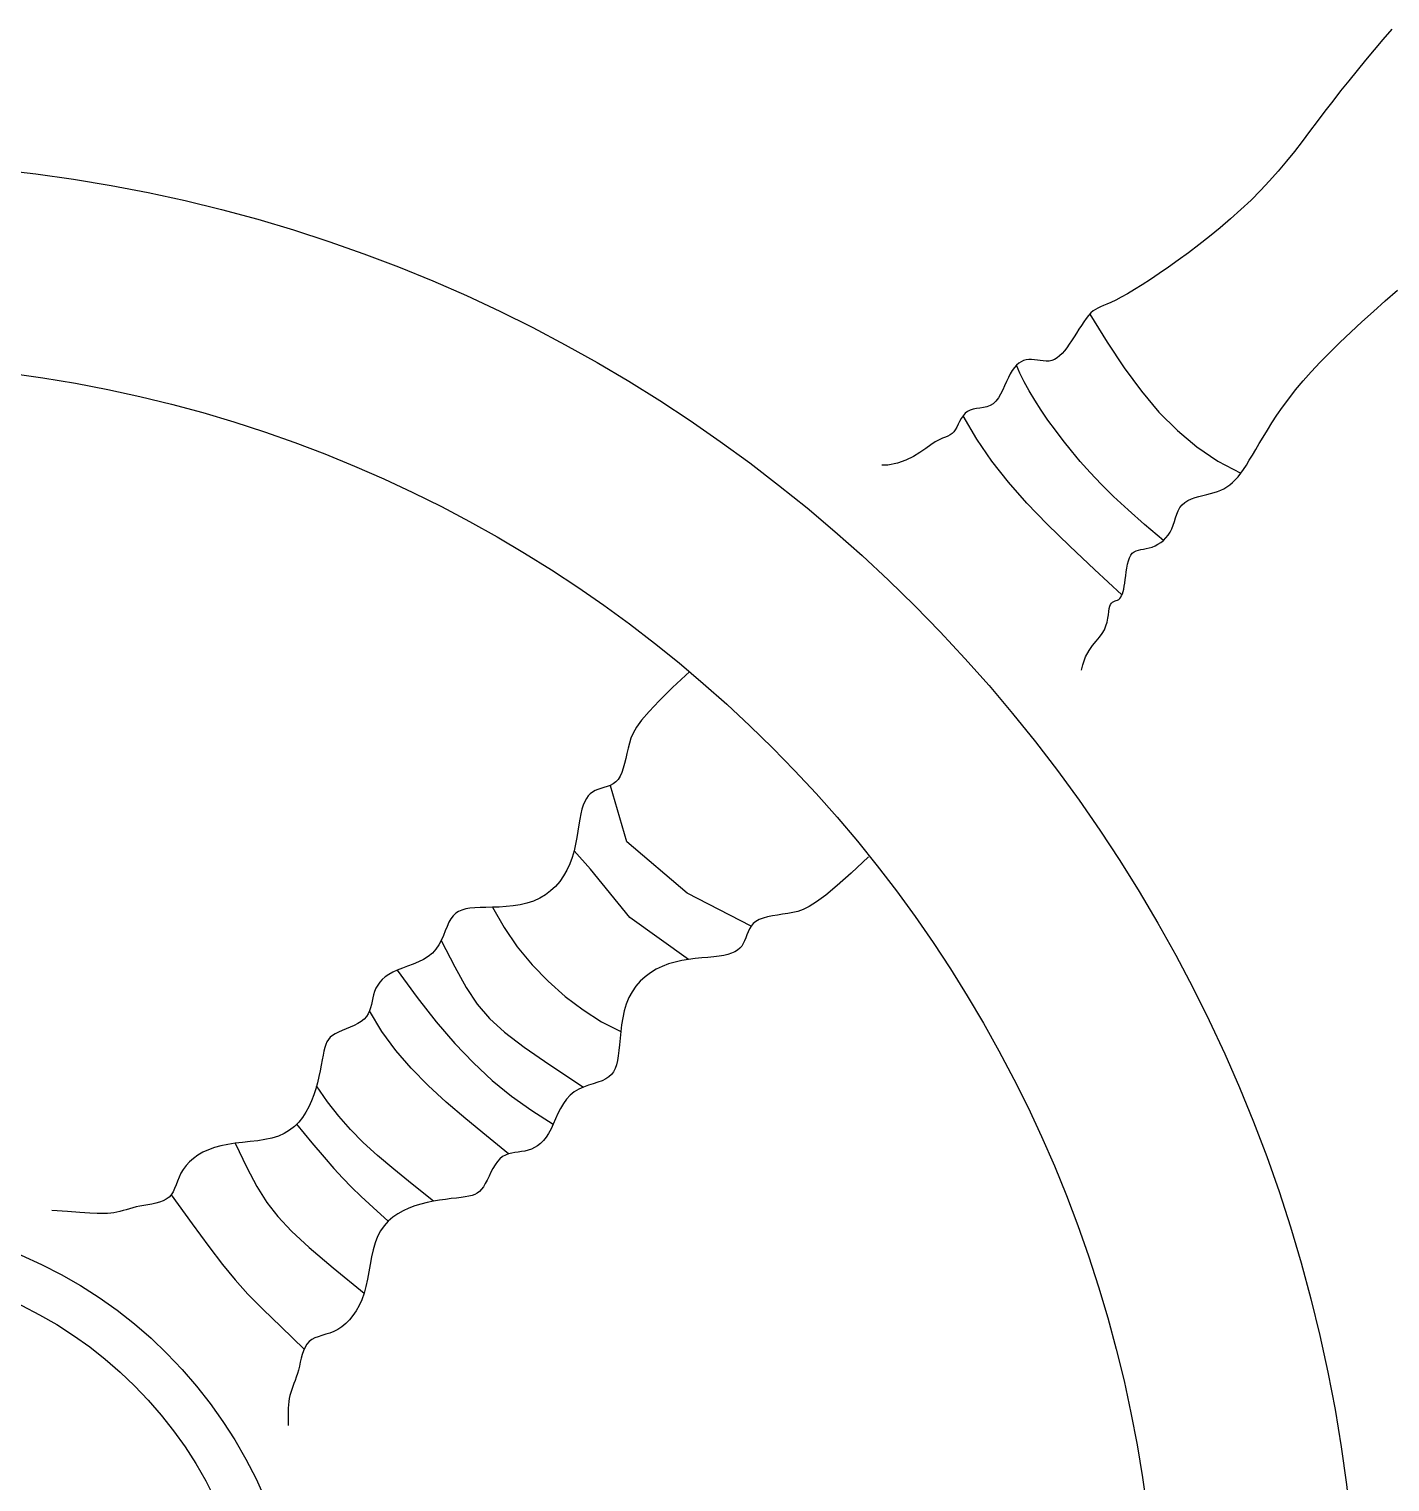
# Model space of a CAD drawing. Header units: inches. Extents: x 7.5 to 50, y 15.4 to 40.2.
# Drawn here: x 9.3471 to 9.3994, y 21.4137 to 21.4695 of the extents above; entities that cross this region are included whole.
import ezdxf

# ---------------------------------------------------------------- set-up
doc = ezdxf.new("R2010")
doc.units = ezdxf.units.IN
doc.header["$MEASUREMENT"] = 0
doc.layers.add('02', color=2, linetype='Continuous')

msp = doc.modelspace()

# ---------------------------------------------------------------- linework, layer by layer
at = {"layer": '02'}
for points in [[(9.399486203952684, 21.46954310731341), (9.399143367581992, 21.46914276469867), (9.398806708673938, 21.46874396480522), (9.39847622676286, 21.46834670766217), (9.398151922314419, 21.46795099325497), (9.397833794862954, 21.46755682159816), (9.397521844641297, 21.4671641926772), (9.397216071882276, 21.46677310652118), (9.396916476120232, 21.46638356313012), (9.396622478771015, 21.46599559462008), (9.396331183887078, 21.46560936173152), (9.396039116703896, 21.46522505727732), (9.395742802689774, 21.46484287411401), (9.395438767313017, 21.46446300506901), (9.395123535576268, 21.46408564299887), (9.394793632947831, 21.46371098074557), (9.394445584663181, 21.46333921113652), (9.394077267306848, 21.46297084842187), (9.393691962626754, 21.4626076924698), (9.393294303254216, 21.46225186457119), (9.392888922519042, 21.46190548598785), (9.39248045305255, 21.4615706779961), (9.392073527951716, 21.46124956185773), (9.391672779847859, 21.46094425886364), (9.391282842070787, 21.46065689029016), (9.390907897190182, 21.46038932026674), (9.390550325433715, 21.4601423844662), (9.390212057665913, 21.45991666142906), (9.389895024052812, 21.45971272966668), (9.38960115522611, 21.45953116770503), (9.389332381351842, 21.45937255411369), (9.389090632828875, 21.45923746738951), (9.388877840288906, 21.45912648607297), (9.388694904088034, 21.45903912805912), (9.388538607438086, 21.45897066869035), (9.388404703042461, 21.45891532267812), (9.38828894453588, 21.45886730471936), (9.38818708438891, 21.45882082952554), (9.388094876469104, 21.4587701117936), (9.38800807347986, 21.45870936624957), (9.387922428590237, 21.45863280756127), (9.387834499399169, 21.45853622535029), (9.387744060759424, 21.45842170871871), (9.387651691487982, 21.4582929217078), (9.387557971100314, 21.4581535283152), (9.387463478413402, 21.45800719255309), (9.387368792942716, 21.45785757843365), (9.387274493272407, 21.45770834998363), (9.387181159150778, 21.45756317120064), (9.387089144014745, 21.45742535257265), (9.386997900945126, 21.45729679037428), (9.386906658108337, 21.45717902738503), (9.386814643205135, 21.4570736063262), (9.386721083703442, 21.45698206997728), (9.386625208002506, 21.45690596108867), (9.386526243570252, 21.45684682241077), (9.386423418573095, 21.45680619667943), (9.38631628225091, 21.45678466246424), (9.386205671164198, 21.45677894140787), (9.386092743645413, 21.4567847909722), (9.385978657794176, 21.45679796857545), (9.385864571942939, 21.4568142317086), (9.385751644424154, 21.45682933778986), (9.385641033337443, 21.45683904426657), (9.385533897015257, 21.45683910860058), (9.385431168409987, 21.45682589891036), (9.38533287965226, 21.45679822596973), (9.385238837958305, 21.4567555112673), (9.385148849845855, 21.45669717624802), (9.385062722531138, 21.45662264238596), (9.384980262997551, 21.45653133114062), (9.38490127822849, 21.4564226639715), (9.384825575207351, 21.45629606236722), (9.38475267104338, 21.45615207269399), (9.38468092521186, 21.45599574103213), (9.384608407313927, 21.45583323836869), (9.384533186717881, 21.4556707356907), (9.384453333257689, 21.45551440399974), (9.384366916534482, 21.4553704142974), (9.384272005916564, 21.45524493755617), (9.3841666712379, 21.45514414477763), (9.384049882921381, 21.45507202141122), (9.383924214909776, 21.45502381062503), (9.383793141501947, 21.45499257007865), (9.383660137928082, 21.45497135738803), (9.383528678719877, 21.45495323021274), (9.383402238409026, 21.4549312461833), (9.383284291760056, 21.45489846294473), (9.383178313770323, 21.45484793812754), (9.383086749161585, 21.45477485063854), (9.383007925278498, 21.45468286448992), (9.382939139422952, 21.45457776499931), (9.382877688896833, 21.45446533746978), (9.382820871467693, 21.45435136716075), (9.38276598443742, 21.45424163938984), (9.382710325107901, 21.45414193944558), (9.382651191246687, 21.45405805263105), (9.382585960482238, 21.45399364295842), (9.382512332680626, 21.45394388934907), (9.382428087568833, 21.45390184944805), (9.382331005339502, 21.45386058091496), (9.382218865952446, 21.45381314139482), (9.382089449833138, 21.45375258851815), (9.381940536475732, 21.45367197994452), (9.38176990653853, 21.45356437331899), (9.381575146499081, 21.4534266188795), (9.381353071699841, 21.45327073719196), (9.38110030353534, 21.45311254141522), (9.380813464331432, 21.45296784470808), (9.380489175715475, 21.45285246024392), (9.380124059547661, 21.45278220116703), (9.379881440470918, 21.45277667657607)], [(9.387559568085699, 21.44489849029302), (9.387607260183422, 21.44510164080672), (9.387721362099974, 21.44540880769743), (9.387851389865382, 21.4456552290441), (9.387988752960219, 21.44585459674378), (9.388124861330716, 21.44602060260619), (9.388251124457447, 21.44616693849927), (9.388358952752306, 21.44630729626184), (9.38844194313976, 21.44645244298696), (9.388502444648175, 21.44660144658079), (9.38854499351698, 21.44675045016007), (9.388574126218437, 21.44689559689974), (9.388594379224806, 21.44703302990198), (9.388610288775517, 21.44715889231262), (9.388626391342832, 21.4472693272775), (9.388647223166181, 21.44736047792791), (9.388676275308235, 21.44742983730354), (9.388712856029152, 21.4474802980341), (9.388755227946668, 21.44751610270138), (9.38880165344569, 21.44754149381439), (9.388850395609616, 21.44756071395492), (9.388899716823353, 21.44757800566109), (9.388947879937469, 21.44759761147103), (9.388993147336869, 21.44762377395197), (9.3890341357747, 21.44766009282572), (9.389070877381592, 21.44770759659256), (9.38910375842358, 21.44776667093644), (9.389133164701043, 21.44783770155588), (9.389159482247187, 21.44792107413483), (9.38918309732805, 21.44801717435727), (9.38920439597684, 21.44812638790714), (9.389223764226763, 21.44824910046842), (9.389241781360461, 21.44838482993615), (9.389259798261328, 21.44852962302063), (9.389279359527855, 21.44867865865778), (9.3893020095257, 21.44882711575443), (9.389329292154862, 21.44897017323198), (9.389362752246662, 21.44910301001179), (9.389403933933927, 21.4492208050007), (9.389454381349488, 21.44931873713464), (9.389515220462336, 21.44939352807084), (9.38958590481895, 21.4494480704681), (9.389665468870653, 21.44948679970654), (9.389752947301595, 21.44951415120992), (9.38984737549442, 21.44953456035834), (9.389947787667616, 21.44955246256101), (9.390053218738167, 21.44957229319804), (9.390162703623055, 21.44959848767864), (9.390275084455489, 21.44963477430534), (9.39038843013811, 21.44968205301226), (9.39050061772111, 21.44974051664136), (9.390609523556186, 21.44981035803463), (9.390713024460702, 21.44989177003405), (9.390808996786355, 21.4499849454816), (9.390895317350505, 21.4500900772047), (9.390969862272023, 21.45020735807444), (9.391031570308833, 21.45033630595677), (9.39108362635131, 21.45047373894446), (9.391130277463226, 21.45061580016878), (9.39117577024269, 21.45075863276103), (9.391224351520641, 21.45089837986703), (9.391280268360852, 21.45103118461808), (9.391347767594262, 21.45115319014545), (9.39143109581898, 21.45126053958044), (9.39153321301098, 21.45135046883039), (9.391651931493534, 21.45142458493607), (9.391783776734947, 21.45148558769976), (9.391925273970692, 21.45153617692373), (9.392072948203413, 21.45157905241027), (9.392223325134246, 21.45161691397622), (9.392372929765834, 21.45165246142384), (9.392518287566482, 21.45168839456998), (9.39265663180965, 21.45172722034582), (9.392788026756598, 21.45177067435831), (9.392913244240908, 21.45182029937238), (9.393033056794657, 21.45187763810933), (9.393148236484258, 21.45194423333411), (9.393259555143295, 21.45202162776801), (9.393367785536675, 21.45211136417598), (9.39347369926515, 21.45221498530842), (9.393578197383313, 21.45233380892856), (9.393682695501475, 21.45246825283645), (9.393788737985297, 21.4526185098886), (9.393897868967606, 21.45278477294156), (9.394011633046894, 21.45296723482276), (9.394131574123158, 21.45316608837417), (9.394259237027718, 21.45338152642322), (9.394396165427743, 21.453613741841), (9.394544032909899, 21.45386276674359), (9.394705026918082, 21.45412799047441), (9.394881463884367, 21.45440864165099), (9.395075660706489, 21.45470394890541), (9.395289933118029, 21.45501314085519), (9.395526598249553, 21.45533544613242), (9.395787972300305, 21.45567009336916), (9.396076371702357, 21.45601631119749), (9.39639334082137, 21.45637329607522), (9.396737335291682, 21.45674011596672), (9.397106038681223, 21.45711580664753), (9.397497134557916, 21.4574994038932), (9.39790830648969, 21.45788994352294), (9.39833723804447, 21.45828646129772), (9.39878161255735, 21.45868799300766), (9.39923911359626, 21.45909357447196), (9.399707135320632, 21.45950172718691)], [(9.387878464111118, 21.4585845164485), (9.388545833802773, 21.4575032169752), (9.38920285114552, 21.45651776021365), (9.389863000526084, 21.45562547715341), (9.390539766796856, 21.45482369881316), (9.391246634577392, 21.45410975619703), (9.391997088720082, 21.45348098033825), (9.392804614310144, 21.45293470221183), (9.393682695501475, 21.45246825283645)], [(9.390713024460702, 21.44989177003405), (9.389986016596659, 21.45050181431831), (9.389351448551743, 21.45106002724166), (9.388798091602503, 21.45157363377181), (9.388314717025487, 21.4520498588328), (9.387890095631583, 21.45249592739234), (9.38751299869734, 21.45291906440358), (9.387172197266473, 21.45332649481967), (9.386856462382703, 21.45372544360831), (9.386556864758013, 21.4541214637076), (9.386273670983492, 21.45451342030098), (9.386009448249816, 21.45489850649862), (9.385766762583508, 21.455273915498), (9.385548180709584, 21.45563684040932), (9.38535626912023, 21.45598447443005), (9.38519359430763, 21.45631401069947), (9.385062722531138, 21.45662264238596)], [(9.389118461445896, 21.44780218625343), (9.388064911863758, 21.44877614297108), (9.387109045912503, 21.44967317180377), (9.386243412313043, 21.45051546925348), (9.385460559087797, 21.45132523188037), (9.384753035423337, 21.45212465617184), (9.384113389342083, 21.45293593868806), (9.383534169797777, 21.4537812759601), (9.383007925278498, 21.45468286448992)], [(9.372509633465661, 21.44485033423658), (9.371846071253522, 21.44423030153227), (9.371329061263232, 21.44372334150209), (9.370938586578696, 21.44331224940212), (9.370654630050986, 21.44297982048844), (9.370457174531175, 21.44270884995891), (9.370326203103168, 21.44248213309871), (9.370241698618038, 21.44228246512026), (9.370183644159688, 21.44209264126508), (9.370134916198431, 21.44189904689225), (9.370089968009843, 21.44170242774377), (9.370046145790248, 21.44150711969375), (9.37000079643446, 21.44131745861629), (9.369951266371636, 21.44113778034185), (9.36989490249659, 21.4409724207591), (9.369829051471307, 21.44082571572759), (9.36975105972494, 21.44070200110688), (9.369659239002495, 21.44060407546309), (9.36955576021689, 21.44052858818865), (9.369443759364067, 21.44047065133888), (9.369326371741472, 21.44042537702732), (9.369206733577876, 21.4403878773093), (9.369087980403556, 21.44035326428381), (9.368973248447283, 21.44031665002073), (9.368865673006503, 21.44027314660449), (9.368767764228387, 21.44021842776525), (9.368679527235209, 21.44015041375784), (9.368600341533302, 21.44006758649736), (9.368529586629002, 21.43996842786979), (9.368466641330151, 21.4398514198048), (9.368410885375916, 21.43971504417383), (9.368361698039799, 21.43955778292108), (9.368318458828135, 21.43937811791799), (9.368280121632843, 21.43917551247538), (9.368243941613464, 21.43895335560334), (9.368206748082294, 21.43871601767857), (9.368165370584457, 21.43846786906321), (9.36811663913074, 21.43821328017763), (9.368057383033438, 21.43795662138397), (9.367984431837677, 21.43770226310259), (9.367894615554242, 21.43745457568108), (9.367785370717748, 21.43721751357331), (9.367656561355098, 21.43699336735259), (9.367508659414007, 21.43678401164031), (9.367342135678037, 21.43659132102872), (9.367157461862071, 21.43641717016832), (9.366955109215333, 21.43626343363682), (9.366735548987045, 21.4361319860847), (9.36649925265926, 21.43602470211878), (9.366247436539261, 21.43594251134451), (9.365984295303925, 21.43588256339095), (9.365714769153847, 21.43584106288578), (9.365443797358303, 21.43581421444211), (9.36517632011789, 21.43579822268763), (9.364917277400373, 21.43578929225001), (9.364671608475028, 21.43578362775694), (9.364444253309621, 21.43577743382153), (9.364239068278103, 21.4357671029367), (9.364055573749347, 21.43574977908535), (9.363892206964074, 21.43572279407196), (9.363747404930173, 21.43568347978832), (9.363619604888363, 21.43562916803891), (9.363507243380873, 21.43555719065731), (9.363408757881253, 21.43546487950622), (9.363322585397391, 21.43534956640466), (9.36324662486556, 21.435210034245), (9.363176624099715, 21.43505087003829), (9.363107793307854, 21.43487811179617), (9.363035341999485, 21.43469779760304), (9.362954480382605, 21.43451596548508), (9.362860418199553, 21.43433865349758), (9.362748365658327, 21.43417189966673), (9.362613532268433, 21.43402174206236), (9.36245297947432, 21.43389256444895), (9.362271174597545, 21.43378213368957), (9.362074435963287, 21.43368656234194), (9.361869082129552, 21.43360196299287), (9.361661431421517, 21.43352444821463), (9.36145780263002, 21.43345013057948), (9.36126451408024, 21.43337512267423), (9.361087884330182, 21.43329553708569), (9.36093289921525, 21.43320826846426), (9.360799214146091, 21.43311333983107), (9.360685151577918, 21.43301155627083), (9.360589034431605, 21.43290372286825), (9.360509185395195, 21.43279064472259), (9.3604439269239, 21.43267312691857), (9.360391581938593, 21.43255197455543), (9.360350472894488, 21.43242799273245), (9.360318468925534, 21.43230210345897), (9.360291623552321, 21.43217569651566), (9.360265536741345, 21.43205027862238), (9.36023580799344, 21.43192735646986), (9.360198037275104, 21.43180843679253), (9.360147824785663, 21.43169502628113), (9.360080769793122, 21.43158863165551), (9.359992472496806, 21.43149075963553), (9.359880257905452, 21.43140239740857), (9.359748351895242, 21.43132245423582), (9.359602705850257, 21.4312493198751), (9.35944927092175, 21.43118138408423), (9.359293998260974, 21.43111703662104), (9.359142839019178, 21.43105466721423), (9.359001744347616, 21.43099266565074), (9.358876665630369, 21.43092942165928), (9.358772072051643, 21.43086316400983), (9.358686503763302, 21.43079147757923), (9.358617019415824, 21.43071178622737), (9.358560677194028, 21.43062151381415), (9.35851453528273, 21.43051808421402), (9.358475652099578, 21.43039892131598), (9.358441086062221, 21.43026144896536), (9.358407895588307, 21.43010309103662), (9.358373385895966, 21.42992238124967), (9.358335851733564, 21.42972229257536), (9.358293834184288, 21.42950690788818), (9.358245874796985, 21.42928030997533), (9.358190515120505, 21.42904658171134), (9.358126296936526, 21.4288098059125), (9.358051761328234, 21.42857406540967), (9.357965450077309, 21.4283434430337), (9.357865938958703, 21.42812167277695), (9.35775194158311, 21.42791109314673), (9.35762220578733, 21.42771369381186), (9.35747547987382, 21.42753146447027), (9.35731051144655, 21.42736639476167), (9.357126048807977, 21.42722047436943), (9.356920839794903, 21.42709569296236), (9.356693632476954, 21.42699404019474), (9.356444246876045, 21.42691627897981), (9.356176791754542, 21.42685826510675), (9.35589644805993, 21.42681462753641), (9.355608396274029, 21.42677999531694), (9.355317817577152, 21.42674899742375), (9.355029892451121, 21.42671626289044), (9.354749802076249, 21.42667642069242), (9.354482726934357, 21.42662409983419), (9.354233061471014, 21.42655510818546), (9.354002051795824, 21.42646996898944), (9.35379015798214, 21.42637038435456), (9.353597840103312, 21.42625805637469), (9.353425557767032, 21.42613468715823), (9.353273770813821, 21.42600197879907), (9.353142939317031, 21.42586163340562), (9.353033522884353, 21.42571535307176), (9.352945014410643, 21.42556504885685), (9.352873038775279, 21.42541346766772), (9.352812254144801, 21.4252635653185), (9.352757318220092, 21.42511829765241), (9.352702888934864, 21.42498062051269), (9.35264362445566, 21.42485348975712), (9.352574182483359, 21.42473986121437), (9.352489221184506, 21.42464269072767), (9.352384889540254, 21.42456393925492), (9.352263303748323, 21.42450158838725), (9.352128070821045, 21.42445262478683), (9.351982797770752, 21.42441403515947), (9.351831092075436, 21.42438280619641), (9.351676560514598, 21.42435592457438), (9.3515228103334, 21.42433037699917), (9.351373449009834, 21.42430315016205), (9.351231311024158, 21.42427197544854), (9.351096140961154, 21.4242375630503), (9.35096691040787, 21.42420136785328), (9.350842591417013, 21.42416484474339), (9.350722156041293, 21.42412944863569), (9.350604576333417, 21.42409663438699), (9.350488823880433, 21.42406785692689), (9.350373870735048, 21.42404457111221), (9.350256005809634, 21.424028035509), (9.35012078498955, 21.42401872340375), (9.349951081485479, 21.42401691169031), (9.349729768275274, 21.42402287733527), (9.34943971833679, 21.42403689726158), (9.349063804647876, 21.42405924839219), (9.348584899953558, 21.4240902076646), (9.347985877697347, 21.42413005200175)], [(9.374862195500164, 21.435063948543), (9.37240397794637, 21.43632777408599), (9.370082276915191, 21.43829922437104), (9.369452607627018, 21.44045954239224)], [(9.379371096654786, 21.43772339684907), (9.378708242014973, 21.43710260769254), (9.378167970613568, 21.43662051377138), (9.377731782658948, 21.43625828845794), (9.377381178126662, 21.43599710511004), (9.377097656992255, 21.43581813710004), (9.376862719929768, 21.43570255780029), (9.376657866681917, 21.43563154056861), (9.37646459745708, 21.43558625877737), (9.37626818734686, 21.43555053418928), (9.376069010975762, 21.43551878215764), (9.375871217618688, 21.43548806644063), (9.375678957016198, 21.43545545076737), (9.375496378676026, 21.4354179988815), (9.3753276321059, 21.43537277455577), (9.375176866580723, 21.43531684151927), (9.375048231841056, 21.43524726353022), (9.374944407534777, 21.43516216943059), (9.374862195500164, 21.435063948543), (9.374796927017151, 21.43495605530294), (9.374743934296994, 21.43484194411682), (9.374698548852457, 21.43472506939103), (9.374656102894797, 21.43460888559017), (9.374611927703945, 21.4344968471061), (9.37456135549116, 21.43439240835975), (9.374500236748709, 21.43429836170359), (9.374426496257065, 21.43421485104151), (9.37433857870753, 21.43414135822346), (9.374234927394419, 21.4340773650703), (9.37411398631054, 21.43402235341743), (9.373974199914365, 21.43397580511479), (9.373814011500208, 21.43393720198325), (9.37363186552654, 21.43390602584365), (9.373427156400858, 21.43388126916503), (9.373203082983373, 21.43385996690737), (9.372963794781818, 21.43383866463515), (9.372713441071092, 21.43381390791289), (9.372456171591757, 21.43378224233417), (9.372196135851546, 21.4337402134635), (9.371937483358188, 21.43368436685083), (9.371684363386585, 21.43361124810432), (9.371440551285623, 21.43351803610236), (9.371208322974844, 21.43340444297898), (9.370989580680607, 21.43327081416752), (9.37078622616361, 21.43311749513047), (9.370600161184548, 21.43294483131573), (9.370433287736951, 21.43275316817122), (9.370287507581516, 21.43254285115942), (9.37016472247894, 21.43231422571368), (9.370065941051571, 21.43206844332705), (9.369988598902701, 21.43180987958582), (9.369929237798779, 21.43154371612142), (9.369884399971916, 21.43127513459437), (9.369850627421393, 21.43100931660698), (9.36982446237932, 21.43075144380524), (9.369802446844979, 21.43050669780602), (9.36978112305048, 21.43028026026983), (9.369757148013441, 21.43007621890244), (9.369727640221818, 21.42989428585239), (9.369689833647563, 21.42973307932804), (9.369640961564137, 21.42959121758137), (9.369578257943495, 21.42946731882072), (9.369498956059097, 21.42936000128353), (9.369400290115728, 21.4292678831927), (9.369279493154018, 21.42918958280021), (9.369135211263774, 21.42912308498595), (9.368971737842067, 21.42906384146151), (9.368794778636648, 21.4290066705809), (9.36861003892961, 21.42894639069815), (9.368423224701537, 21.42887782021095), (9.368240041234522, 21.42879577745877), (9.368066194043486, 21.42869508082473), (9.367907388876183, 21.42857054866287), (9.367767803878515, 21.42841895687994), (9.367645508651613, 21.4282449113463), (9.367537044961928, 21.42805497547048), (9.367438955274402, 21.42785571266101), (9.367347781355484, 21.42765368634097), (9.367260065437286, 21.42745545990434), (9.367172349519088, 21.42726759677422), (9.36708117560017, 21.42709666034458), (9.366983777419655, 21.42694783223229), (9.366880154977544, 21.4268207670331), (9.366771000013678, 21.42671373750742), (9.366657003802239, 21.42662501643023), (9.366538858315899, 21.42655287660561), (9.366417254596008, 21.42649559079397), (9.366292884615241, 21.4264514317994), (9.366166440113439, 21.42641867238232), (9.36603869851212, 21.42639512476413), (9.365910784150465, 21.42637675876282), (9.365783907282157, 21.42635908362823), (9.365659277928053, 21.42633760861023), (9.365538106574668, 21.42630784295867), (9.365421603242858, 21.42626529590886), (9.365310978419139, 21.42620547672519), (9.365207442590027, 21.42612389465754), (9.365111802048041, 21.42601781493537), (9.365023250267832, 21.425891526823), (9.364940577228545, 21.42575107556437), (9.364862572210832, 21.42560250640341), (9.364788025193839, 21.42545186458407), (9.364715725691049, 21.42530519536482), (9.364644463914438, 21.42516854398961), (9.364573028911828, 21.42504795571691), (9.364499951754688, 21.42494800764795), (9.364422724856986, 21.42486740437122), (9.364338582190676, 21.42480338236161), (9.36424475749488, 21.4247531780649), (9.36413848404306, 21.42471402794141), (9.36401699580717, 21.42468316843694), (9.36387752652633, 21.42465783602635), (9.363717309474005, 21.42463526715543), (9.363534702262832, 21.42461287100119), (9.36333255799952, 21.42458874762193), (9.36311485273297, 21.42456116982172), (9.362885563676237, 21.42452841037554), (9.362648667111053, 21.42448874205835), (9.362408139551981, 21.42444043764514), (9.362167957979246, 21.42438176993998), (9.361932098674579, 21.42431101171784), (9.36170419263187, 21.42422649332108), (9.36148648759815, 21.42412677543431), (9.361280885101287, 21.42401047629497), (9.36108928713481, 21.42387621414051), (9.360913595692246, 21.42372260720837), (9.360755712767123, 21.42354827373598), (9.360617539654477, 21.42335183197535), (9.360500978813498, 21.42313190014935), (9.360406779027535, 21.42288824798849), (9.360331079266025, 21.4226252510645), (9.360268865288226, 21.42234843647126), (9.360215123319058, 21.42206333127357), (9.36016483935061, 21.42177546255076), (9.360112999142139, 21.42149035735307), (9.360054589151396, 21.42121354275984), (9.35998459513764, 21.42095054583584), (9.359899126733644, 21.42070603006247), (9.359798789531915, 21.42048120448559), (9.35968531206715, 21.42027641455312), (9.359560423572539, 21.42009200572753), (9.359425852815612, 21.41992832342763), (9.359283329029559, 21.41978571313044), (9.359134580749078, 21.41966452028388), (9.35898133720736, 21.41956509032131), (9.358825471294104, 21.41948678994337), (9.358669432620509, 21.419425070818), (9.358515814454286, 21.41937440586586), (9.358367210295974, 21.41932926800761), (9.358226213413282, 21.41928413013481), (9.35809541730675, 21.41923346519722), (9.357977415709748, 21.41917174607185), (9.357874801889984, 21.41909344569391), (9.35778927597682, 21.41899459146331), (9.357718965080558, 21.41887742878422), (9.357661102474658, 21.4187457574964), (9.357612922131075, 21.41860337749782), (9.3575716575561, 21.4184540886719), (9.357534542488857, 21.41830169087294), (9.357498810668467, 21.41814998398437), (9.357461695601224, 21.41800276790415), (9.35742112253326, 21.41786302204961), (9.35737778297159, 21.41773044414837), (9.357333060395895, 21.41760391153472), (9.3572883378202, 21.41748230148475), (9.35724499825853, 21.41736449128909), (9.357204424957736, 21.41724935826748), (9.357168001397504, 21.41713577972511), (9.357137110359027, 21.41702263295262), (9.357112760697483, 21.41690854804725), (9.357094462537198, 21.41679116634729), (9.357081351145162, 21.41666788198305), (9.357072562254025, 21.41653608907033), (9.357067231130777, 21.41639318172489), (9.3570644937409, 21.41623655412074), (9.357063485118552, 21.41606360034454), (9.357063340996383, 21.41587171454118)], [(9.372456171591757, 21.43378224233417), (9.37019836394581, 21.43540003390186), (9.368689259090452, 21.43725551619097), (9.368057383033438, 21.43795662138397)], [(9.364917277400373, 21.43578929225001), (9.36536469594109, 21.4350101056563), (9.365875441855742, 21.43427255159728), (9.3664420301048, 21.43358176947473), (9.36705697564873, 21.43294289869042), (9.367712792982338, 21.43236107860245), (9.368401997764586, 21.43184144864168), (9.369117104257448, 21.43138914818079), (9.369850627421393, 21.43100931660698)], [(9.362954480382605, 21.43451596548508), (9.363475631498723, 21.43350127543923), (9.363915021107523, 21.43270727853193), (9.364336735610841, 21.4320679027525), (9.364804862109004, 21.43151707607573), (9.365383487469508, 21.4309887265055), (9.366136698327018, 21.43041678200203), (9.367128581781863, 21.42973517058378), (9.368423224701537, 21.42887782021095)], [(9.36126451408024, 21.43337512267423), (9.362026968547134, 21.43232516377717), (9.362759456313206, 21.43138836323593), (9.36347510204184, 21.43055242773804), (9.364187030629246, 21.42980506397104), (9.364908366273148, 21.42913397862245), (9.365652234335421, 21.42852687837982), (9.366431759013786, 21.42797146991612), (9.367260065437286, 21.42745545990434)], [(9.365538106574668, 21.42630784295867), (9.36469521959777, 21.42699982398441), (9.363897003042503, 21.42765947334662), (9.363146175672291, 21.42830232735393), (9.362445456483393, 21.42894392225677), (9.361797564239232, 21.42959979437834), (9.361205217703237, 21.43028547998362), (9.360671135638832, 21.43101651536669), (9.360198037275104, 21.43180843679253)], [(9.362648667111053, 21.42448874205835), (9.361836606212883, 21.42514293055243), (9.361127976835697, 21.42572178811785), (9.360506888753726, 21.426248800629), (9.359957451508372, 21.42674745398941), (9.359463774873866, 21.42724123410259), (9.359009968624441, 21.42775362684294), (9.35858014253433, 21.42830811811397), (9.35815840614493, 21.4289281938192)], [(9.357392995660184, 21.42744892961597), (9.357983045787542, 21.42674009560975), (9.358447731747283, 21.42618803835027), (9.358828310663803, 21.42574908999919), (9.359166039661496, 21.4253795826891), (9.359502175631924, 21.4250358485962), (9.359877975699483, 21.42467421988218), (9.360334696755736, 21.42425102869417), (9.360913595692246, 21.42372260720837)], [(9.355029892451121, 21.42671626289044), (9.35548396761994, 21.42578722984141), (9.355869134929954, 21.42505285034091), (9.356243457221417, 21.42444555738727), (9.356664997334583, 21.42389778396424), (9.357191818342535, 21.42334196309927), (9.357881982852696, 21.42271052779066), (9.35879355417098, 21.42193591103675), (9.35998459513764, 21.42095054583584)], [(9.352574182483359, 21.42473986121437), (9.35337726589757, 21.42362187106588), (9.35401368750724, 21.42275049567358), (9.354543384206472, 21.42205623363513), (9.355026292423709, 21.42146958353366), (9.355522348820223, 21.4209210439523), (9.356091490057288, 21.42034111348872), (9.356793652563347, 21.41966029074062), (9.357688772999673, 21.4188090742911)]]:
    msp.add_lwpolyline(points, dxfattribs=at)
for radius in [0.05827001781390906, 0.05054468000910903, 0.01762420640910904, 0.01586844781710904]:
    msp.add_circle((9.33994646723847, 21.40617514369038), radius, dxfattribs=at)

doc.saveas('drawing.dxf')
